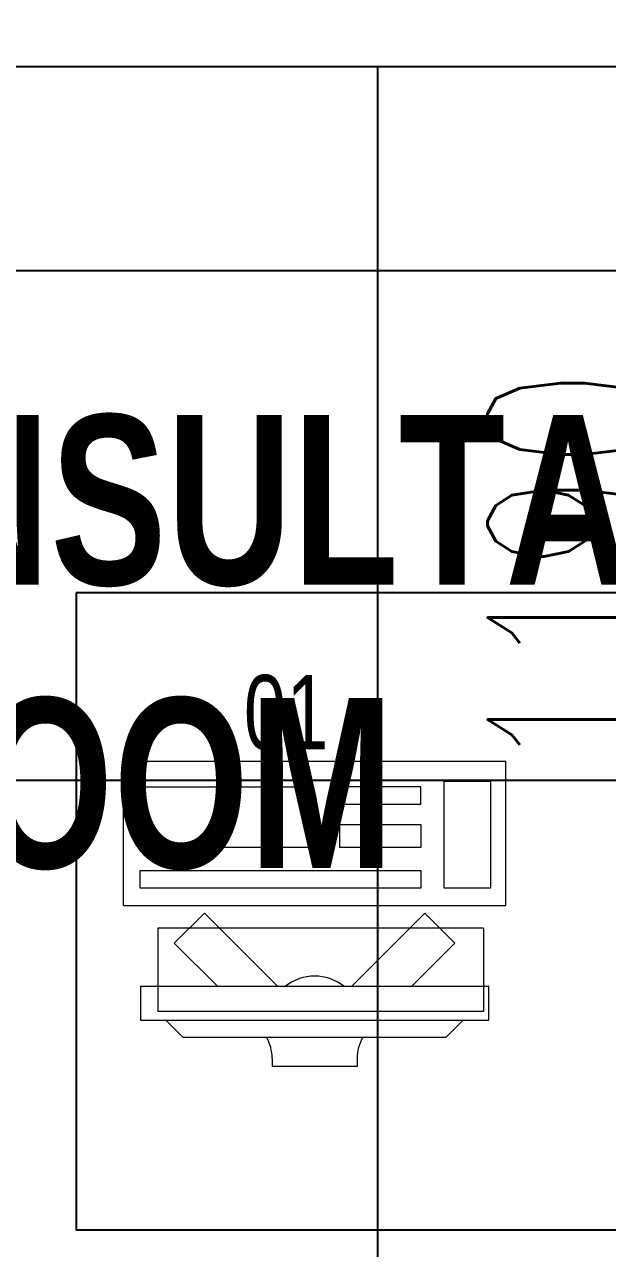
# Model space of a CAD drawing. Extents: x -560814 to 57327, y -29287 to 19916.
# Drawn here: x 41160 to 41846, y -7592 to -6150 of the extents above; entities that cross this region are included whole.
import ezdxf

# ---------------------------------------------------------------- set-up
doc = ezdxf.new("R2010")
doc.units = 0
doc.header["$LTSCALE"] = 0.25
doc.linetypes.add('DASHDOT', pattern=[25.4, 12.7, -6.35, 0, -6.35])
for name, color, linetype, lineweight in [('01-First Floor$0$72_EGR_BASE_TEXT', 252, 'Continuous', 5), ('01-First Floor$0$72_EGR_EQP_TAG', 142, 'Continuous', 5), ('01-First Floor$0$LOADING', 253, 'Continuous', 5), ('01-First Floor$0$Walls', 251, 'Continuous', 5), ('E-LITE-CLNG-CNDT', 6, 'DASHDOT', 35), ('T-DATA-DIM', 251, 'DASHDOT', 25)]:
    doc.layers.add(name, color=color, linetype=linetype, lineweight=lineweight)
doc.layers.add('01-First Floor$0$FALSE CEILING', color=251, linetype='Continuous')
doc.styles.add('01-First Floor$0$X3G_ENTITY_257CFD', font='swisscl.ttf', dxfattribs={"height": 200})
doc.styles.add('01-First Floor$0$X3G_ENTITY_9EC9', font='swisscl.ttf', dxfattribs={"height": 0.2})
doc.styles.add('DC_SIMPLEX', font='SIMPLEX.shx', dxfattribs={"width": 0.7})
doc.dimstyles.new('DevCad-MM', dxfattribs={"dimscale": 0.01, "dimtxt": 2, "dimasz": 2, "dimexe": 1, "dimexo": 1, "dimgap": 0.6, "dimtad": 1, "dimdec": 0, "dimrnd": 10, "dimzin": 1, "dimdsep": 46, "dimtxsty": 'DC_SIMPLEX', "dimblk1": 'OBLIQUE', "dimblk2": 'OBLIQUE', "dimsah": 1, "dimcen": 3, "dimclrd": 256, "dimclre": 256, "dimclrt": 45, "dimadec": 0, "dimazin": 0, "dimtfac": 1, "dimtdec": 0, "dimtix": 1, "dimtmove": 2, "dimatfit": 2, "dimldrblk": 'OBLIQUE', "dimfxl": 1, "dimtolj": 1, "dimtzin": 0, "dimarcsym": 0})

# ---------------------------------------------------------------- blocks, each defined once
blk = doc.blocks.new('01-First Floor$0$ITCWLS1-P')
at = {"layer": '01-First Floor$0$LOADING'}
for p, q in [((-0.17, 0.45), (-0.17, 0)), ((-0.17, 0.45), (0, 0.45)), ((0, 0.45), (0, 0)), ((-0.2651, 0.43, 0), (-0.3051, 0.43, 0)), ((-0.3051, 0.43, 0), (-0.3051, 0.02, 0)), ((-0.2651, 0.43, 0), (-0.2651, 0.02, 0)), ((-0.1496, 0.4305), (-0.1291, 0.4305)), ((-0.1291, 0.4305), (-0.1291, 0.4089)), ((-0.197, 0.4094), (-0.295, 0.4094)), ((-0.295, 0.0264), (-0.295, 0.4094)), ((-0.197, 0.0264), (-0.197, 0.4094)), ((-0.3251, 0.38, 0), (-0.3051, 0.4, 0)), ((-0.3251, 0.38, 0), (-0.3251, 0.07, 0)), ((-0.3503, 0.275), (-0.3596, 0.275)), ((-0.3596, 0.175), (-0.3596, 0.275)), ((-0.3503, 0.175), (-0.3596, 0.175)), ((-0.3251, 0.07, 0), (-0.3051, 0.05, 0)), ((-0.3051, 0.02, 0), (-0.2651, 0.02, 0)), ((-0.197, 0.0264), (-0.295, 0.0264)), ((-0.17, 0), (0, 0))]:
    blk.add_line(p, q, dxfattribs=at)
at = {"layer": '01-First Floor$0$LOADING', "extrusion": (2.48281e-10, 3.18408e-10, -1)}
for p, q in [((-0.2651, 0.3395), (-0.2144, 0.3902)), ((-0.1791, 0.3548), (-0.2144, 0.3902)), ((-0.2651, 0.2688), (-0.1791, 0.3548))]:
    blk.add_line(p, q, dxfattribs=at)
at = {"layer": '01-First Floor$0$LOADING', "extrusion": (2.48281e-10, -3.18408e-10, -1)}
for p, q in [((-0.2651, 0.1812), (-0.1791, 0.0952)), ((-0.2651, 0.1105), (-0.2144, 0.0598)), ((-0.1791, 0.0952), (-0.2144, 0.0598))]:
    blk.add_line(p, q, dxfattribs=at)
at = {"layer": '01-First Floor$0$LOADING'}
for points in [[(-0.1291, 0.4089), (-0.1291, 0.1), (-0.1496, 0.1), (-0.1496, 0.4305)], [(-0.1496, 0.1), (-0.1496, 0.1), (-0.1496, 0.1), (-0.1496, 0.1), (-0.1496, 0.1), (-0.1496, 0.1), (-0.1496, 0.1), (-0.1496, 0.1), (-0.1496, 0.1)], [(-0.1496, 0.1), (-0.1496, 0.1), (-0.1496, 0.1), (-0.1496, 0.1), (-0.1496, 0.1), (-0.1496, 0.1), (-0.1496, 0.1), (-0.1496, 0.1), (-0.1496, 0.1), (-0.1496, 0.1), (-0.1496, 0.1), (-0.1496, 0.1), (-0.1496, 0.1), (-0.1496, 0.1), (-0.1496, 0.1), (-0.1496, 0.1), (-0.1496, 0.1), (-0.1496, 0.1)], [(-0.1496, 0.1), (-0.1496, 0.1), (-0.1496, 0.1), (-0.1496, 0.1), (-0.1496, 0.1), (-0.1496, 0.1), (-0.1496, 0.1), (-0.1496, 0.1), (-0.1496, 0.1), (-0.1496, 0.1)], [(-0.1496, 0.1), (-0.1496, 0.1), (-0.1496, 0.1), (-0.1496, 0.1), (-0.1496, 0.1), (-0.1496, 0.1), (-0.1496, 0.1)], [(-0.1496, 0.1), (-0.1496, 0.1), (-0.1496, 0.1), (-0.1496, 0.1), (-0.1496, 0.1), (-0.1496, 0.1), (-0.1496, 0.1), (-0.1496, 0.1), (-0.1496, 0.1), (-0.1496, 0.1)], [(-0.1496, 0.1), (-0.1496, 0.1), (-0.1496, 0.1), (-0.1496, 0.1), (-0.1496, 0.1), (-0.1496, 0.1), (-0.1496, 0.1), (-0.1496, 0.1), (-0.1496, 0.1), (-0.1496, 0.1), (-0.1496, 0.1), (-0.1496, 0.1), (-0.1496, 0.1), (-0.1496, 0.1), (-0.1496, 0.1)], [(-0.1496, 0.1), (-0.1496, 0.1), (-0.1496, 0.1), (-0.1496, 0.1), (-0.1496, 0.1), (-0.1496, 0.1), (-0.1496, 0.1), (-0.1496, 0.1), (-0.1496, 0.1), (-0.1496, 0.1)], [(-0.1496, 0.1), (-0.1496, 0.1), (-0.1496, 0.1), (-0.1496, 0.1), (-0.1496, 0.1), (-0.1496, 0.1), (-0.1496, 0.1), (-0.1496, 0.1), (-0.1496, 0.1), (-0.1496, 0.1)], [(-0.1496, 0.1), (-0.1496, 0.1), (-0.1496, 0.1), (-0.1496, 0.1), (-0.1496, 0.1), (-0.1496, 0.1), (-0.1496, 0.1), (-0.1496, 0.1), (-0.1496, 0.1), (-0.1496, 0.1), (-0.1496, 0.1), (-0.1496, 0.1), (-0.1496, 0.1), (-0.1496, 0.1), (-0.1496, 0.1), (-0.1496, 0.1), (-0.1496, 0.1), (-0.1496, 0.1), (-0.1496, 0.1), (-0.1496, 0.1), (-0.1496, 0.1), (-0.1496, 0.1), (-0.1496, 0.1), (-0.1496, 0.1), (-0.1496, 0.1), (-0.1496, 0.1), (-0.1496, 0.1), (-0.1496, 0.1), (-0.1496, 0.1), (-0.1496, 0.1), (-0.1496, 0.1), (-0.1496, 0.1), (-0.1496, 0.1), (-0.1496, 0.1), (-0.1496, 0.1), (-0.1496, 0.1), (-0.1496, 0.1), (-0.1496, 0.1), (-0.1496, 0.1), (-0.1496, 0.1), (-0.1496, 0.1), (-0.1496, 0.1), (-0.1496, 0.1), (-0.1496, 0.1), (-0.1496, 0.1), (-0.1496, 0.1), (-0.1496, 0.1), (-0.1496, 0.1), (-0.1496, 0.1), (-0.1496, 0.1), (-0.1496, 0.1), (-0.1496, 0.1), (-0.1496, 0.1), (-0.1496, 0.1)], [(-0.1496, 0.1), (-0.1496, 0.1), (-0.1496, 0.1), (-0.1496, 0.1), (-0.1496, 0.1), (-0.1496, 0.1), (-0.1496, 0.1), (-0.1496, 0.1), (-0.1496, 0.1), (-0.1496, 0.1), (-0.1496, 0.1), (-0.1496, 0.1), (-0.1496, 0.1), (-0.1496, 0.1), (-0.1496, 0.1), (-0.1496, 0.1), (-0.1496, 0.1), (-0.1496, 0.1), (-0.1496, 0.1), (-0.1496, 0.1), (-0.1496, 0.1), (-0.1496, 0.1), (-0.1496, 0.1), (-0.1496, 0.1), (-0.1496, 0.1), (-0.1496, 0.1), (-0.1496, 0.1), (-0.1496, 0.1), (-0.1496, 0.1), (-0.1496, 0.1), (-0.1496, 0.1), (-0.1496, 0.1), (-0.1496, 0.1), (-0.1496, 0.1), (-0.1496, 0.1), (-0.1496, 0.1), (-0.1496, 0.1), (-0.1496, 0.1), (-0.1496, 0.1), (-0.1496, 0.1), (-0.1496, 0.1), (-0.1496, 0.1), (-0.1496, 0.1), (-0.1496, 0.1), (-0.1496, 0.1), (-0.1496, 0.1), (-0.1496, 0.1), (-0.1496, 0.1), (-0.1496, 0.1), (-0.1496, 0.1), (-0.1496, 0.1), (-0.1496, 0.1), (-0.1496, 0.1), (-0.1496, 0.1), (-0.1496, 0.1), (-0.1496, 0.1), (-0.1496, 0.1), (-0.1496, 0.1), (-0.1496, 0.1), (-0.1496, 0.1), (-0.1496, 0.1), (-0.1496, 0.1), (-0.1496, 0.1), (-0.1496, 0.1), (-0.1496, 0.1), (-0.1496, 0.1), (-0.1496, 0.1), (-0.1496, 0.1), (-0.1496, 0.1), (-0.1496, 0.1), (-0.1496, 0.1), (-0.1496, 0.1), (-0.1496, 0.1), (-0.1496, 0.1), (-0.1496, 0.1), (-0.1496, 0.1), (-0.1496, 0.1), (-0.1496, 0.1), (-0.1496, 0.1), (-0.1496, 0.1), (-0.1496, 0.1), (-0.1496, 0.1), (-0.1496, 0.1), (-0.1496, 0.1), (-0.1496, 0.1), (-0.1496, 0.1), (-0.1496, 0.1), (-0.1496, 0.1), (-0.1496, 0.1)], [(-0.1496, 0.1), (-0.1496, 0.1), (-0.1496, 0.1), (-0.1496, 0.1), (-0.1496, 0.1), (-0.1496, 0.1), (-0.1496, 0.1), (-0.1496, 0.1), (-0.1496, 0.1), (-0.1496, 0.1), (-0.1496, 0.1), (-0.1496, 0.1)], [(-0.1496, 0.1), (-0.1496, 0.1), (-0.1496, 0.1), (-0.1496, 0.1), (-0.1496, 0.1), (-0.1496, 0.1), (-0.1496, 0.1)], [(-0.1496, 0.1), (-0.1496, 0.1), (-0.1496, 0.1), (-0.1496, 0.1), (-0.1496, 0.1), (-0.1496, 0.1), (-0.1496, 0.1), (-0.1496, 0.1), (-0.1496, 0.1), (-0.1496, 0.1), (-0.1496, 0.1), (-0.1496, 0.1), (-0.1496, 0.1), (-0.1496, 0.1), (-0.1496, 0.1), (-0.1496, 0.1), (-0.1496, 0.1)], [(-0.1496, 0.1), (-0.1496, 0.1), (-0.1496, 0.1), (-0.1496, 0.1), (-0.1496, 0.1), (-0.1496, 0.1), (-0.1496, 0.1), (-0.1496, 0.1), (-0.1496, 0.1), (-0.1496, 0.1), (-0.1496, 0.1), (-0.1496, 0.1), (-0.1496, 0.1), (-0.1496, 0.1), (-0.1496, 0.1), (-0.1496, 0.1), (-0.1496, 0.1), (-0.1496, 0.1), (-0.1496, 0.1), (-0.1496, 0.1), (-0.1496, 0.1), (-0.1496, 0.1), (-0.1496, 0.1), (-0.1496, 0.1), (-0.1496, 0.1), (-0.1496, 0.1), (-0.1496, 0.1), (-0.1496, 0.1), (-0.1496, 0.1), (-0.1496, 0.1), (-0.1496, 0.1), (-0.1496, 0.1), (-0.1496, 0.1), (-0.1496, 0.1), (-0.1496, 0.1), (-0.1496, 0.1), (-0.1496, 0.1), (-0.1496, 0.1), (-0.1496, 0.1), (-0.1496, 0.1), (-0.1496, 0.1), (-0.1496, 0.1), (-0.1496, 0.1), (-0.1496, 0.1), (-0.1496, 0.1), (-0.1496, 0.1), (-0.1496, 0.1), (-0.1496, 0.1), (-0.1496, 0.1), (-0.1496, 0.1), (-0.1496, 0.1), (-0.1496, 0.1), (-0.1496, 0.1), (-0.1496, 0.1), (-0.1496, 0.1), (-0.1496, 0.1), (-0.1496, 0.1), (-0.1496, 0.1), (-0.1496, 0.1), (-0.1496, 0.1), (-0.1496, 0.1), (-0.1496, 0.1), (-0.1496, 0.1), (-0.1496, 0.1), (-0.1496, 0.1), (-0.1496, 0.1), (-0.1496, 0.1), (-0.1496, 0.1), (-0.1496, 0.1), (-0.1496, 0.1), (-0.1496, 0.1), (-0.1496, 0.1), (-0.1496, 0.1), (-0.1496, 0.1), (-0.1496, 0.1), (-0.1496, 0.1), (-0.1496, 0.1), (-0.1496, 0.1), (-0.1496, 0.1), (-0.1496, 0.1), (-0.1496, 0.1), (-0.1496, 0.1), (-0.1496, 0.1), (-0.1496, 0.1), (-0.1496, 0.1), (-0.1496, 0.1), (-0.1496, 0.1), (-0.1496, 0.1), (-0.1496, 0.1), (-0.1496, 0.1), (-0.1496, 0.1), (-0.1496, 0.1), (-0.1496, 0.1), (-0.1496, 0.1), (-0.1496, 0.1), (-0.1496, 0.1), (-0.1496, 0.1), (-0.1496, 0.1), (-0.1496, 0.1), (-0.1496, 0.1), (-0.1496, 0.1), (-0.1496, 0.1), (-0.1496, 0.1), (-0.1496, 0.1), (-0.1496, 0.1), (-0.1496, 0.1), (-0.1496, 0.1), (-0.1496, 0.1), (-0.1496, 0.1), (-0.1496, 0.1), (-0.1496, 0.1)], [(-0.1496, 0.1), (-0.1496, 0.1), (-0.1496, 0.1), (-0.1496, 0.1), (-0.1496, 0.1), (-0.1496, 0.1), (-0.1496, 0.1), (-0.1496, 0.1)]]:
    blk.add_lwpolyline(points, dxfattribs=at)
for points in [[(-0.1019, 0.4305), (-0.0304, 0.4305), (-0.0304, 0.2294), (-0.1019, 0.2294)], [(-0.1019, 0.1954), (-0.0747, 0.1954), (-0.0747, 0.1), (-0.1019, 0.1)], [(-0.0304, 0.1954), (-0.0508, 0.1954), (-0.0508, 0.1), (-0.0304, 0.1)], [(-0.1496, 0.1), (-0.1496, 0.1), (-0.1496, 0.1), (-0.1496, 0.1), (-0.1496, 0.1), (-0.1496, 0.1), (-0.1496, 0.1), (-0.1496, 0.1), (-0.1496, 0.1), (-0.1496, 0.1), (-0.1496, 0.1), (-0.1496, 0.1), (-0.1496, 0.1), (-0.1496, 0.1), (-0.1496, 0.1), (-0.1496, 0.1), (-0.1496, 0.1), (-0.1496, 0.1), (-0.1496, 0.1), (-0.1496, 0.1), (-0.1496, 0.1), (-0.1496, 0.1), (-0.1496, 0.1), (-0.1496, 0.1), (-0.1496, 0.1), (-0.1496, 0.1), (-0.1496, 0.1), (-0.1496, 0.1), (-0.1496, 0.1), (-0.1496, 0.1), (-0.1496, 0.1), (-0.1496, 0.1), (-0.1496, 0.1), (-0.1496, 0.1), (-0.1496, 0.1), (-0.1496, 0.1), (-0.1496, 0.1), (-0.1496, 0.1), (-0.1496, 0.1), (-0.1496, 0.1), (-0.1496, 0.1), (-0.1496, 0.1), (-0.1496, 0.1), (-0.1496, 0.1), (-0.1496, 0.1), (-0.1496, 0.1), (-0.1496, 0.1), (-0.1496, 0.1), (-0.1496, 0.1), (-0.1496, 0.1), (-0.1496, 0.1), (-0.1496, 0.1), (-0.1496, 0.1), (-0.1496, 0.1), (-0.1496, 0.1), (-0.1496, 0.1), (-0.1496, 0.1), (-0.1496, 0.1), (-0.1496, 0.1), (-0.1496, 0.1), (-0.1496, 0.1), (-0.1496, 0.1), (-0.1496, 0.1), (-0.1496, 0.1), (-0.1496, 0.1), (-0.1496, 0.1), (-0.1496, 0.1), (-0.1496, 0.1), (-0.1496, 0.1), (-0.1496, 0.1), (-0.1496, 0.1), (-0.1496, 0.1), (-0.1496, 0.1), (-0.1496, 0.1), (-0.1496, 0.1), (-0.1496, 0.1), (-0.1496, 0.1), (-0.1496, 0.1), (-0.1496, 0.1), (-0.1496, 0.1), (-0.1496, 0.1), (-0.1496, 0.1), (-0.1496, 0.1), (-0.1496, 0.1), (-0.1496, 0.1), (-0.1496, 0.1), (-0.1496, 0.1), (-0.1496, 0.1), (-0.1496, 0.1), (-0.1496, 0.1), (-0.1496, 0.1), (-0.1496, 0.1), (-0.1496, 0.1), (-0.1496, 0.1), (-0.1496, 0.1), (-0.1496, 0.1), (-0.1496, 0.1), (-0.1496, 0.1), (-0.1496, 0.1), (-0.1496, 0.1), (-0.1496, 0.1), (-0.1496, 0.1), (-0.1496, 0.1), (-0.1496, 0.1), (-0.1496, 0.1), (-0.1496, 0.1), (-0.1496, 0.1), (-0.1496, 0.1), (-0.1496, 0.1), (-0.1496, 0.1), (-0.1496, 0.1), (-0.1496, 0.1), (-0.1496, 0.1), (-0.1496, 0.1), (-0.1496, 0.1), (-0.1496, 0.1), (-0.1496, 0.1), (-0.1496, 0.1), (-0.1496, 0.1), (-0.1496, 0.1), (-0.1496, 0.1), (-0.1496, 0.1), (-0.1496, 0.1), (-0.1496, 0.1), (-0.1496, 0.1), (-0.1496, 0.1), (-0.1496, 0.1), (-0.1496, 0.1), (-0.1496, 0.1), (-0.1496, 0.1), (-0.1496, 0.1), (-0.1496, 0.1), (-0.1496, 0.1), (-0.1496, 0.1), (-0.1496, 0.1), (-0.1496, 0.1), (-0.1496, 0.1), (-0.1496, 0.1), (-0.1496, 0.1), (-0.1496, 0.1), (-0.1496, 0.1), (-0.1496, 0.1), (-0.1496, 0.1), (-0.1496, 0.1), (-0.1496, 0.1), (-0.1496, 0.1), (-0.1496, 0.1), (-0.1496, 0.1), (-0.1496, 0.1), (-0.1496, 0.1), (-0.1496, 0.1), (-0.1496, 0.1), (-0.1496, 0.1), (-0.1496, 0.1), (-0.1496, 0.1), (-0.1496, 0.1), (-0.1496, 0.1), (-0.1496, 0.1), (-0.1496, 0.1), (-0.1496, 0.1), (-0.1496, 0.1), (-0.1496, 0.1), (-0.1496, 0.1), (-0.1496, 0.1), (-0.1496, 0.1), (-0.1496, 0.1), (-0.1496, 0.1), (-0.1496, 0.1), (-0.1496, 0.1), (-0.1496, 0.1), (-0.1496, 0.1), (-0.1496, 0.1), (-0.1496, 0.1), (-0.1496, 0.1), (-0.1496, 0.1), (-0.1496, 0.1), (-0.1496, 0.1), (-0.1496, 0.1), (-0.1496, 0.1), (-0.1496, 0.1), (-0.1496, 0.1), (-0.1496, 0.1), (-0.1496, 0.1), (-0.1496, 0.1), (-0.1496, 0.1), (-0.1496, 0.1), (-0.1496, 0.1), (-0.1496, 0.1), (-0.1496, 0.1), (-0.1496, 0.1), (-0.1496, 0.1), (-0.1496, 0.1), (-0.1496, 0.1), (-0.1496, 0.1), (-0.1496, 0.1), (-0.1496, 0.1), (-0.1496, 0.1), (-0.1496, 0.1), (-0.1496, 0.1), (-0.1496, 0.1), (-0.1496, 0.1), (-0.1496, 0.1), (-0.1496, 0.1), (-0.1496, 0.1), (-0.1496, 0.1), (-0.1496, 0.1), (-0.1496, 0.1), (-0.1496, 0.1), (-0.1496, 0.1), (-0.1496, 0.1), (-0.1496, 0.1), (-0.1496, 0.1), (-0.1496, 0.1), (-0.1496, 0.1), (-0.1496, 0.1), (-0.1496, 0.1), (-0.1496, 0.1), (-0.1496, 0.1), (-0.1496, 0.1), (-0.1496, 0.1), (-0.1496, 0.1), (-0.1496, 0.1), (-0.1496, 0.1), (-0.1496, 0.1), (-0.1496, 0.1), (-0.1496, 0.1), (-0.1496, 0.1), (-0.1496, 0.1), (-0.1496, 0.1), (-0.1496, 0.1), (-0.1496, 0.1), (-0.1496, 0.1), (-0.1496, 0.1), (-0.1496, 0.1), (-0.1496, 0.1), (-0.1496, 0.1), (-0.1496, 0.1), (-0.1496, 0.1), (-0.1496, 0.1), (-0.1496, 0.1), (-0.1496, 0.1), (-0.1496, 0.1), (-0.1496, 0.1), (-0.1496, 0.1), (-0.1496, 0.1), (-0.1496, 0.1), (-0.1496, 0.1), (-0.1496, 0.1), (-0.1496, 0.1), (-0.1496, 0.1), (-0.1496, 0.1), (-0.1496, 0.1), (-0.1496, 0.1), (-0.1496, 0.1), (-0.1496, 0.1), (-0.1496, 0.1), (-0.1496, 0.1), (-0.1496, 0.1), (-0.1496, 0.1), (-0.1496, 0.1), (-0.1496, 0.1), (-0.1496, 0.1), (-0.1496, 0.1), (-0.1496, 0.1), (-0.1496, 0.1), (-0.1496, 0.1), (-0.1496, 0.1), (-0.1496, 0.1), (-0.1496, 0.1), (-0.1496, 0.1), (-0.1496, 0.1), (-0.1496, 0.1), (-0.1496, 0.1), (-0.1496, 0.1), (-0.1496, 0.1), (-0.1496, 0.1), (-0.1496, 0.1)], [(-0.1496, 0.1), (-0.1496, 0.1), (-0.1496, 0.1), (-0.1496, 0.1), (-0.1496, 0.1), (-0.1496, 0.1), (-0.1496, 0.1), (-0.1496, 0.1), (-0.1496, 0.1), (-0.1496, 0.1), (-0.1496, 0.1), (-0.1496, 0.1), (-0.1496, 0.1), (-0.1496, 0.1), (-0.1496, 0.1), (-0.1496, 0.1), (-0.1496, 0.1), (-0.1496, 0.1), (-0.1496, 0.1), (-0.1496, 0.1), (-0.1496, 0.1), (-0.1496, 0.1), (-0.1496, 0.1), (-0.1496, 0.1), (-0.1496, 0.1), (-0.1496, 0.1), (-0.1496, 0.1), (-0.1496, 0.1), (-0.1496, 0.1), (-0.1496, 0.1), (-0.1496, 0.1), (-0.1496, 0.1), (-0.1496, 0.1), (-0.1496, 0.1), (-0.1496, 0.1), (-0.1496, 0.1), (-0.1496, 0.1), (-0.1496, 0.1), (-0.1496, 0.1), (-0.1496, 0.1), (-0.1496, 0.1), (-0.1496, 0.1), (-0.1496, 0.1), (-0.1496, 0.1), (-0.1496, 0.1), (-0.1496, 0.1), (-0.1496, 0.1), (-0.1496, 0.1), (-0.1496, 0.1), (-0.1496, 0.1), (-0.1496, 0.1), (-0.1496, 0.1), (-0.1496, 0.1), (-0.1496, 0.1), (-0.1496, 0.1), (-0.1496, 0.1), (-0.1496, 0.1), (-0.1496, 0.1), (-0.1496, 0.1), (-0.1496, 0.1), (-0.1496, 0.1), (-0.1496, 0.1), (-0.1496, 0.1), (-0.1496, 0.1), (-0.1496, 0.1), (-0.1496, 0.1), (-0.1496, 0.1), (-0.1496, 0.1), (-0.1496, 0.1), (-0.1496, 0.1), (-0.1496, 0.1), (-0.1496, 0.1), (-0.1496, 0.1), (-0.1496, 0.1), (-0.1496, 0.1), (-0.1496, 0.1), (-0.1496, 0.1), (-0.1496, 0.1), (-0.1496, 0.1), (-0.1496, 0.1), (-0.1496, 0.1), (-0.1496, 0.1), (-0.1496, 0.1), (-0.1496, 0.1), (-0.1496, 0.1), (-0.1496, 0.1), (-0.1496, 0.1), (-0.1496, 0.1), (-0.1496, 0.1), (-0.1496, 0.1), (-0.1496, 0.1), (-0.1496, 0.1), (-0.1496, 0.1), (-0.1496, 0.1), (-0.1496, 0.1), (-0.1496, 0.1), (-0.1496, 0.1), (-0.1496, 0.1), (-0.1496, 0.1), (-0.1496, 0.1), (-0.1496, 0.1), (-0.1496, 0.1), (-0.1496, 0.1), (-0.1496, 0.1), (-0.1496, 0.1), (-0.1496, 0.1), (-0.1496, 0.1), (-0.1496, 0.1), (-0.1496, 0.1), (-0.1496, 0.1), (-0.1496, 0.1), (-0.1496, 0.1), (-0.1496, 0.1), (-0.1496, 0.1), (-0.1496, 0.1), (-0.1496, 0.1), (-0.1496, 0.1), (-0.1496, 0.1), (-0.1496, 0.1), (-0.1496, 0.1), (-0.1496, 0.1), (-0.1496, 0.1), (-0.1496, 0.1), (-0.1496, 0.1), (-0.1496, 0.1), (-0.1496, 0.1), (-0.1496, 0.1), (-0.1496, 0.1), (-0.1496, 0.1), (-0.1496, 0.1), (-0.1496, 0.1), (-0.1496, 0.1), (-0.1496, 0.1), (-0.1496, 0.1), (-0.1496, 0.1), (-0.1496, 0.1), (-0.1496, 0.1), (-0.1496, 0.1), (-0.1496, 0.1), (-0.1496, 0.1), (-0.1496, 0.1), (-0.1496, 0.1), (-0.1496, 0.1), (-0.1496, 0.1), (-0.1496, 0.1), (-0.1496, 0.1), (-0.1496, 0.1), (-0.1496, 0.1), (-0.1496, 0.1), (-0.1496, 0.1), (-0.1496, 0.1), (-0.1496, 0.1), (-0.1496, 0.1), (-0.1496, 0.1), (-0.1496, 0.1), (-0.1496, 0.1), (-0.1496, 0.1), (-0.1496, 0.1), (-0.1496, 0.1), (-0.1496, 0.1), (-0.1496, 0.1), (-0.1496, 0.1), (-0.1496, 0.1), (-0.1496, 0.1), (-0.1496, 0.1), (-0.1496, 0.1), (-0.1496, 0.1), (-0.1496, 0.1), (-0.1496, 0.1), (-0.1496, 0.1), (-0.1496, 0.1), (-0.1496, 0.1), (-0.1496, 0.1), (-0.1496, 0.1), (-0.1496, 0.1), (-0.1496, 0.1), (-0.1496, 0.1), (-0.1496, 0.1), (-0.1496, 0.1), (-0.1496, 0.1), (-0.1496, 0.1), (-0.1496, 0.1), (-0.1496, 0.1), (-0.1496, 0.1), (-0.1496, 0.1), (-0.1496, 0.1), (-0.1496, 0.1), (-0.1496, 0.1), (-0.1496, 0.1), (-0.1496, 0.1), (-0.1496, 0.1), (-0.1496, 0.1), (-0.1496, 0.1), (-0.1496, 0.1), (-0.1496, 0.1), (-0.1496, 0.1), (-0.1496, 0.1), (-0.1496, 0.1), (-0.1496, 0.1), (-0.1496, 0.1), (-0.1496, 0.1), (-0.1496, 0.1), (-0.1496, 0.1), (-0.1496, 0.1), (-0.1496, 0.1), (-0.1496, 0.1), (-0.1496, 0.1), (-0.1496, 0.1), (-0.1496, 0.1), (-0.1496, 0.1), (-0.1496, 0.1), (-0.1496, 0.1), (-0.1496, 0.1), (-0.1496, 0.1)], [(-0.1496, 0.1), (-0.1496, 0.1), (-0.1496, 0.1), (-0.1496, 0.1), (-0.1496, 0.1), (-0.1496, 0.1), (-0.1496, 0.1), (-0.1496, 0.1), (-0.1496, 0.1), (-0.1496, 0.1), (-0.1496, 0.1), (-0.1496, 0.1), (-0.1496, 0.1), (-0.1496, 0.1), (-0.1496, 0.1), (-0.1496, 0.1), (-0.1496, 0.1), (-0.1496, 0.1), (-0.1496, 0.1), (-0.1496, 0.1), (-0.1496, 0.1), (-0.1496, 0.1), (-0.1496, 0.1), (-0.1496, 0.1), (-0.1496, 0.1), (-0.1496, 0.1), (-0.1496, 0.1), (-0.1496, 0.1), (-0.1496, 0.1), (-0.1496, 0.1), (-0.1496, 0.1), (-0.1496, 0.1), (-0.1496, 0.1), (-0.1496, 0.1), (-0.1496, 0.1), (-0.1496, 0.1), (-0.1496, 0.1), (-0.1496, 0.1), (-0.1496, 0.1), (-0.1496, 0.1), (-0.1496, 0.1), (-0.1496, 0.1), (-0.1496, 0.1), (-0.1496, 0.1), (-0.1496, 0.1), (-0.1496, 0.1), (-0.1496, 0.1), (-0.1496, 0.1), (-0.1496, 0.1), (-0.1496, 0.1), (-0.1496, 0.1), (-0.1496, 0.1), (-0.1496, 0.1), (-0.1496, 0.1), (-0.1496, 0.1), (-0.1496, 0.1), (-0.1496, 0.1), (-0.1496, 0.1), (-0.1496, 0.1), (-0.1496, 0.1), (-0.1496, 0.1), (-0.1496, 0.1), (-0.1496, 0.1), (-0.1496, 0.1), (-0.1496, 0.1), (-0.1496, 0.1), (-0.1496, 0.1), (-0.1496, 0.1), (-0.1496, 0.1), (-0.1496, 0.1), (-0.1496, 0.1), (-0.1496, 0.1), (-0.1496, 0.1), (-0.1496, 0.1), (-0.1496, 0.1), (-0.1496, 0.1), (-0.1496, 0.1), (-0.1496, 0.1), (-0.1496, 0.1), (-0.1496, 0.1), (-0.1496, 0.1), (-0.1496, 0.1), (-0.1496, 0.1), (-0.1496, 0.1), (-0.1496, 0.1), (-0.1496, 0.1), (-0.1496, 0.1), (-0.1496, 0.1), (-0.1496, 0.1), (-0.1496, 0.1), (-0.1496, 0.1), (-0.1496, 0.1), (-0.1496, 0.1), (-0.1496, 0.1), (-0.1496, 0.1), (-0.1496, 0.1), (-0.1496, 0.1), (-0.1496, 0.1), (-0.1496, 0.1), (-0.1496, 0.1), (-0.1496, 0.1), (-0.1496, 0.1), (-0.1496, 0.1), (-0.1496, 0.1), (-0.1496, 0.1), (-0.1496, 0.1), (-0.1496, 0.1), (-0.1496, 0.1), (-0.1496, 0.1), (-0.1496, 0.1), (-0.1496, 0.1), (-0.1496, 0.1), (-0.1496, 0.1), (-0.1496, 0.1), (-0.1496, 0.1), (-0.1496, 0.1), (-0.1496, 0.1), (-0.1496, 0.1), (-0.1496, 0.1), (-0.1496, 0.1), (-0.1496, 0.1), (-0.1496, 0.1), (-0.1496, 0.1), (-0.1496, 0.1), (-0.1496, 0.1), (-0.1496, 0.1), (-0.1496, 0.1), (-0.1496, 0.1), (-0.1496, 0.1), (-0.1496, 0.1), (-0.1496, 0.1), (-0.1496, 0.1), (-0.1496, 0.1), (-0.1496, 0.1), (-0.1496, 0.1), (-0.1496, 0.1), (-0.1496, 0.1), (-0.1496, 0.1), (-0.1496, 0.1), (-0.1496, 0.1), (-0.1496, 0.1), (-0.1496, 0.1), (-0.1496, 0.1), (-0.1496, 0.1), (-0.1496, 0.1), (-0.1496, 0.1), (-0.1496, 0.1), (-0.1496, 0.1), (-0.1496, 0.1), (-0.1496, 0.1), (-0.1496, 0.1), (-0.1496, 0.1), (-0.1496, 0.1), (-0.1496, 0.1), (-0.1496, 0.1), (-0.1496, 0.1), (-0.1496, 0.1), (-0.1496, 0.1), (-0.1496, 0.1), (-0.1496, 0.1), (-0.1496, 0.1), (-0.1496, 0.1), (-0.1496, 0.1), (-0.1496, 0.1), (-0.1496, 0.1), (-0.1496, 0.1), (-0.1496, 0.1), (-0.1496, 0.1), (-0.1496, 0.1), (-0.1496, 0.1), (-0.1496, 0.1), (-0.1496, 0.1), (-0.1496, 0.1), (-0.1496, 0.1), (-0.1496, 0.1), (-0.1496, 0.1), (-0.1496, 0.1), (-0.1496, 0.1), (-0.1496, 0.1), (-0.1496, 0.1), (-0.1496, 0.1), (-0.1496, 0.1), (-0.1496, 0.1), (-0.1496, 0.1), (-0.1496, 0.1), (-0.1496, 0.1), (-0.1496, 0.1), (-0.1496, 0.1), (-0.1496, 0.1), (-0.1496, 0.1), (-0.1496, 0.1), (-0.1496, 0.1), (-0.1496, 0.1), (-0.1496, 0.1), (-0.1496, 0.1), (-0.1496, 0.1), (-0.1496, 0.1), (-0.1496, 0.1), (-0.1496, 0.1), (-0.1496, 0.1), (-0.1496, 0.1), (-0.1496, 0.1), (-0.1496, 0.1), (-0.1496, 0.1), (-0.1496, 0.1), (-0.1496, 0.1), (-0.1496, 0.1), (-0.1496, 0.1), (-0.1496, 0.1), (-0.1496, 0.1), (-0.1496, 0.1), (-0.1496, 0.1), (-0.1496, 0.1), (-0.1496, 0.1), (-0.1496, 0.1), (-0.1496, 0.1), (-0.1496, 0.1), (-0.1496, 0.1), (-0.1496, 0.1)], [(-0.1496, 0.0727), (-0.0236, 0.0727), (-0.0236, 0.0182), (-0.1496, 0.0182)]]:
    blk.add_lwpolyline(points, close=True, dxfattribs=at)
for centre, radius, start, end in [((-0.3503, 0.325), 0.05, 270, 300.3093), ((-0.3089, 0.225), 0.0556, 321.9431, 38.0569), ((-0.3503, 0.125), 0.05, 59.6907, 90)]:
    blk.add_arc(centre, radius, start, end, dxfattribs=at)
blk = doc.blocks.new('01-First Floor')
at = {"layer": '01-First Floor$0$FALSE CEILING', "linetype": 'Continuous'}
for p, q in [((41576, -9440), (41576, -6200)), ((38576, -6440), (42776, -6440)), ((38576, -7040), (42776, -7040))]:
    blk.add_line(p, q, dxfattribs=at)
at = {"layer": '01-First Floor$0$FALSE CEILING'}
blk.add_lwpolyline([(38576, -9440), (42776, -9440), (42776, -6200), (38576, -6200)], close=True, dxfattribs=at)
at = {"layer": '01-First Floor$0$FALSE CEILING', "elevation": 0}
blk.add_lwpolyline([(41221.1, -6819.4), (41221.1, -7569.4), (42721.1, -7569.4), (42721.1, -6819.4)], close=True, dxfattribs=at)
at = {"layer": '01-First Floor$0$LOADING', "elevation": 0}
blk.add_lwpolyline([(41221.1, -6819.4), (41221.1, -7569.4), (42721.1, -7569.4), (42721.1, -6819.4)], close=True, dxfattribs=at)
at = {"layer": '01-First Floor$0$Walls'}
blk.add_line((42776, -6200), (38576, -6200), dxfattribs=at)
at = {"layer": '01-First Floor$0$LOADING', "extrusion": (-1.93992e-16, 8.01373e-06, 1), "xscale": 1000.000000000014, "yscale": 1000.000000000014, "zscale": 1000.000000000014, "rotation": 90.00000000000001}
blk.add_blockref('01-First Floor$0$ITCWLS1-P', (41726.6, -7017.5, -0.1), dxfattribs=at)
at = {"layer": '01-First Floor$0$72_EGR_BASE_TEXT', "insert": (40530.2, -6610), "char_height": 200, "width": 4223.97, "attachment_point": 2, "style": '01-First Floor$0$X3G_ENTITY_9EC9'}
blk.add_mtext('{\\fSwis721 LtCn BT|b1|i0|c0|p34;EAR, NOSE, THROAT CONSULTATION / EXAMINATION ROOM}', dxfattribs=at)
at = {"layer": '01-First Floor$0$72_EGR_EQP_TAG', "insert": (41468.1, -6916.2, -0.1), "char_height": 87.47, "attachment_point": 2, "style": '01-First Floor$0$X3G_ENTITY_257CFD'}
blk.add_mtext('01', dxfattribs=at)
blk = doc.blocks.new('_OBLIQUE')
at = {"color": 0, "linetype": 'ByBlock'}
blk.add_line((-0.5, -0.5), (0.5, 0.5), dxfattribs=at)
blk = doc.blocks.new('*D457')
at = {"layer": 'Defpoints', "color": 0, "linetype": 'Continuous', "transparency": 16777216}
for p in [(41965.2, -6200), (42472.9, -6200), (42472.9, -7389.2)]:
    blk.add_point(p, dxfattribs=at)
at = {"layer": 'T-DATA-DIM', "linetype": 'Continuous', "lineweight": -2, "transparency": 16777216}
for p, q in [((42372.9, -6200), (41865.2, -6200)), ((41965.2, -7389.2), (41965.2, -6200)), ((42372.9, -7389.2), (41865.2, -7389.2))]:
    blk.add_line(p, q, dxfattribs=at)
at = {"layer": 'T-DATA-DIM', "linetype": 'Continuous', "lineweight": -2, "transparency": 16777216, "xscale": 200, "yscale": 200, "zscale": 200}
for p, rotation in [((41965.2, -6200), 90), ((41965.2, -7389.2), 270)]:
    blk.add_blockref('_OBLIQUE', p, dxfattribs=dict(at, rotation=rotation))
at = {"layer": 'T-DATA-DIM', "color": 45, "linetype": 'Continuous', "transparency": 16777216, "insert": (41805.2, -6794.6), "char_height": 200, "attachment_point": 5, "rotation": 90, "style": 'DC_SIMPLEX'}
blk.add_mtext('\\A1;1190', dxfattribs=at)

msp = doc.modelspace()

# ---------------------------------------------------------------- block references
at = {"layer": 'E-LITE-CLNG-CNDT'}
msp.add_blockref('01-First Floor', (0, 0), dxfattribs=at)

# ---------------------------------------------------------------- dimensions: what is measured, and where the dimension line sits
at = {"layer": 'T-DATA-DIM', "linetype": 'Continuous'}
dim = msp.add_linear_dim(base=(41965.2, -6200), p1=(42472.9, -7389.2), p2=(42472.9, -6200), angle=90, dimstyle='DevCad-MM', dxfattribs=at)
dim.commit()
dim.dimension.update_dxf_attribs({"geometry": '*D457', "text_midpoint": (41805.2, -6794.6)})

doc.saveas('drawing.dxf')
